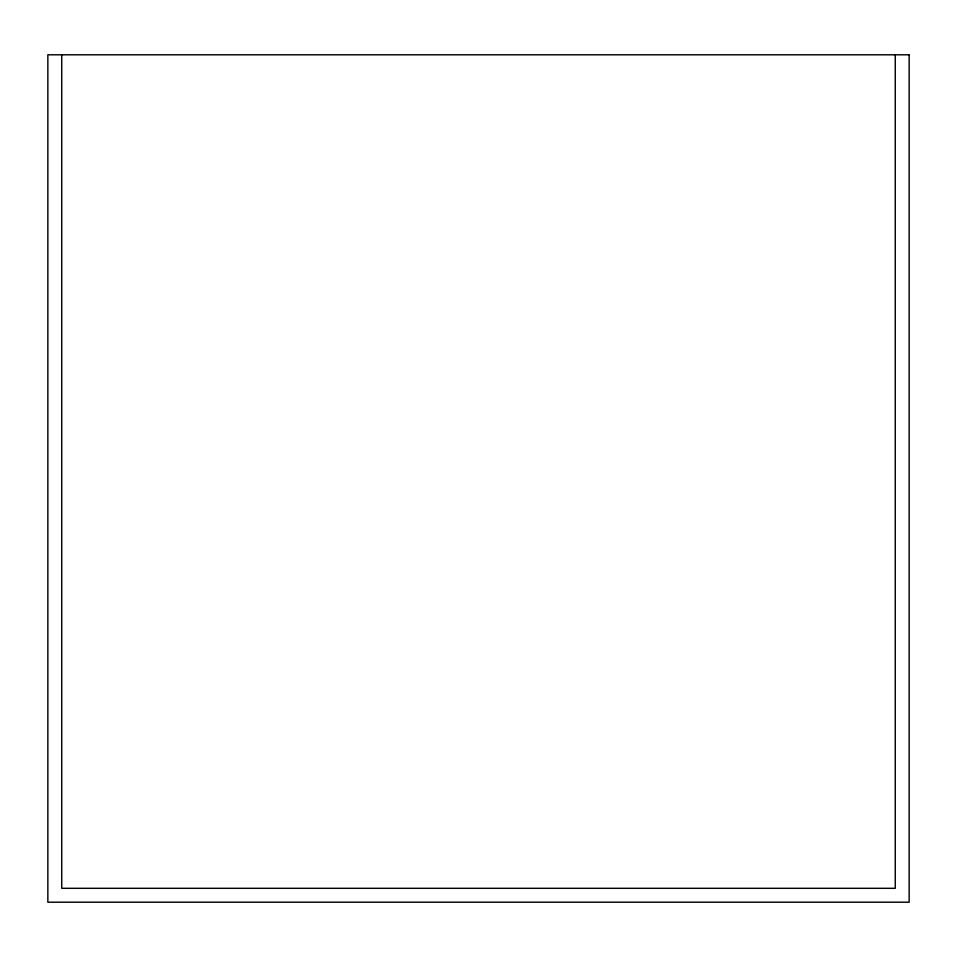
<?xml version="1.0" encoding="UTF-8"?>
<svg xmlns="http://www.w3.org/2000/svg" width="957" height="957" viewBox="0 0 957 957"><rect width="100%" height="100%" fill="white"/><g stroke="black" fill="none" stroke-linecap="round" stroke-linejoin="round"><path stroke-width="1.44" d="M895.262 54.8L895.262 888.311L61.738 888.311L61.738 54.8M909.15 54.8L47.85 54.8L47.85 902.2L909.15 902.2L909.15 54.8"/></g></svg>
